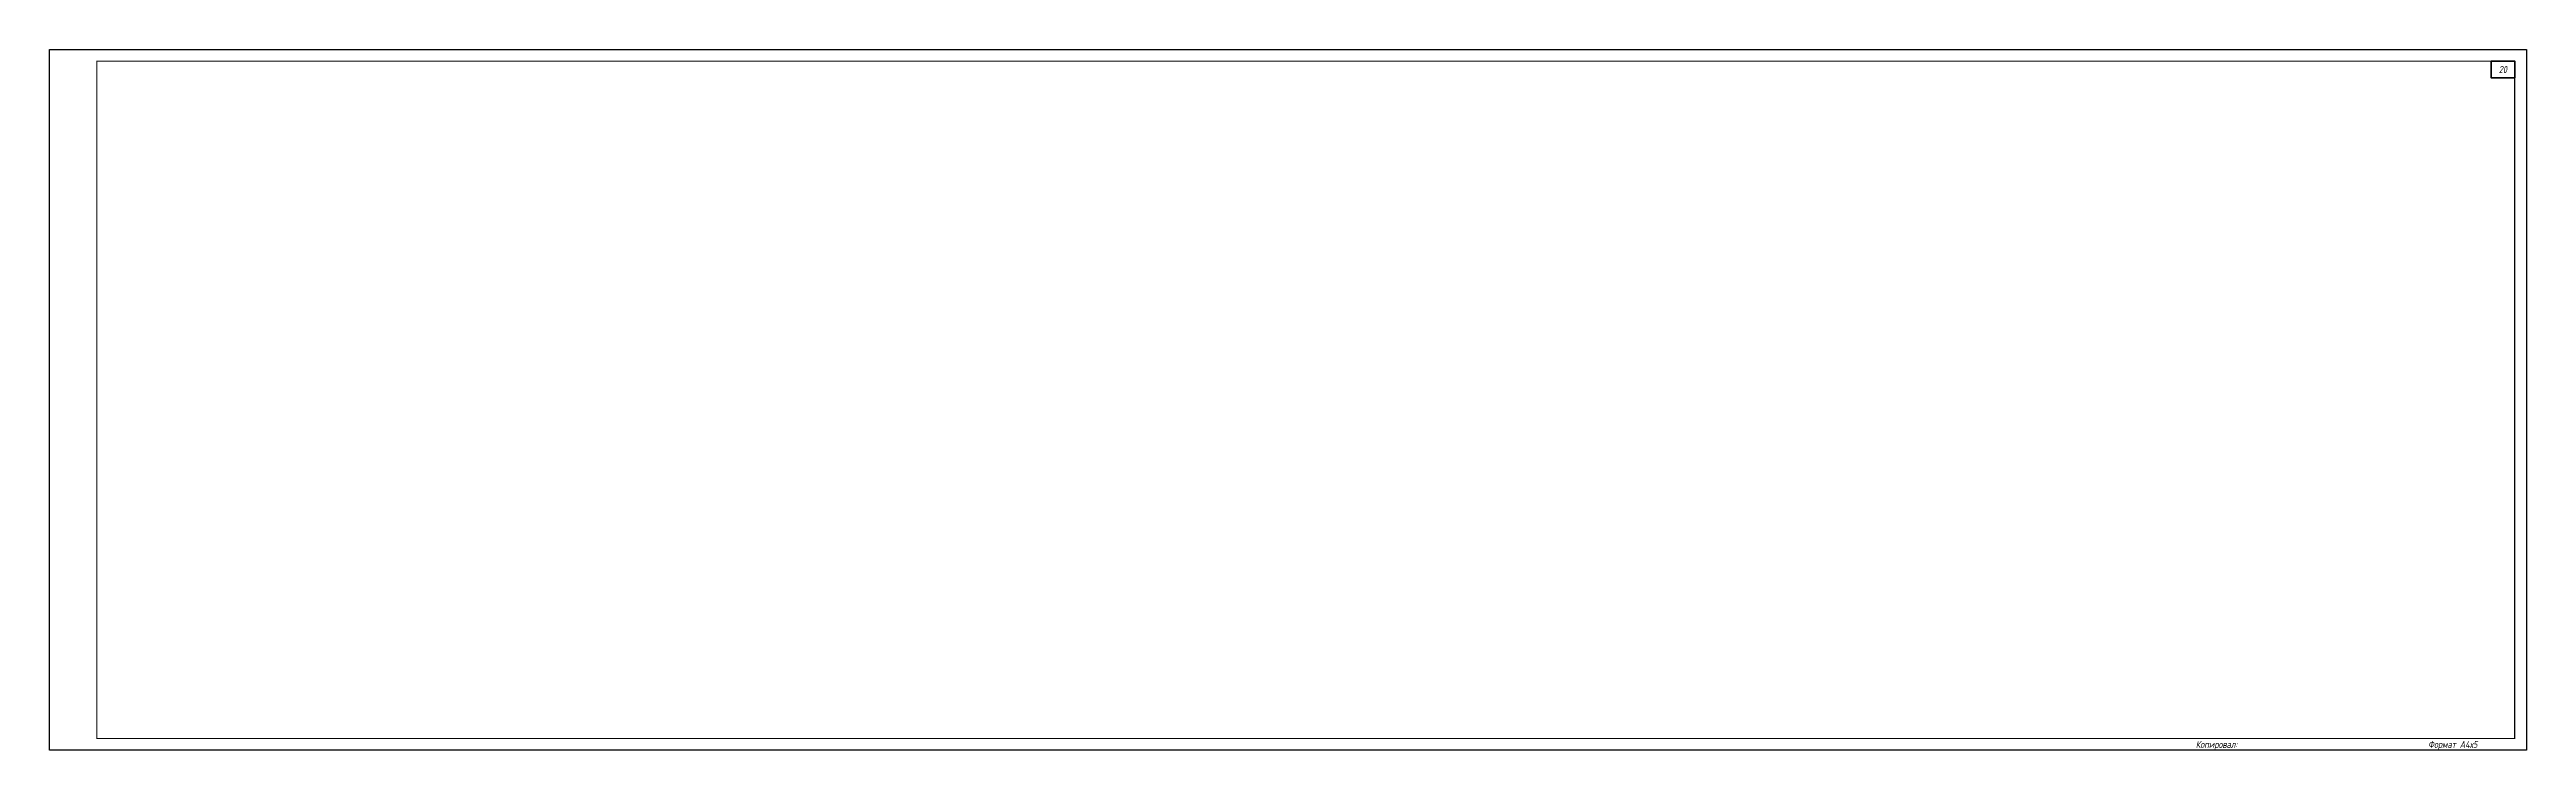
# Paper-space layout 'A4x5' of a CAD drawing. Header units: millimetres. Extents: x 3 to 1053, y 6 to 303.
import ezdxf

# ---------------------------------------------------------------- set-up
doc = ezdxf.new("R2010")
doc.units = ezdxf.units.MM
doc.layers.add('noprint', color=2, linetype='Continuous', plot=False)
doc.layers.add('stamp', color=7, linetype='Continuous')
doc.styles.add('ГОСТ-ISOCPEUR', font='isocpeui.ttf', dxfattribs={"width": 0.8})

psp = doc.layouts.new('A4x5')

# ---------------------------------------------------------------- linework, layer by layer
at = {"const_width": 0.475}
psp.add_lwpolyline([(23.3, 10.9), (23.3, 297.9), (1048.3, 297.9), (1048.3, 10.9)], close=True, dxfattribs=at)
at = {"layer": 'noprint'}
psp.add_lwpolyline([(3.3, 5.9), (3.3, 302.9), (1053.3, 302.9), (1053.3, 5.9)], close=True, dxfattribs=at)
at = {"layer": 'stamp', "lineweight": 35, "flags": 128}
psp.add_lwpolyline([(1038.3, 297.9), (1038.3, 290.9), (1048.3, 290.9), (1048.3, 297.9)], close=True, dxfattribs=at)

# ---------------------------------------------------------------- texts
at = {"layer": 'stamp', "lineweight": 35, "style": 'ГОСТ-ISOCPEUR', "width": 0.8}
for s, p in [('Копировал:', (913.1, 6.9)), ('Формат А4х5', (1011.6, 6.9))]:
    psp.add_text(s, height=3, dxfattribs=at).set_placement(p)
at = {"layer": 'stamp', "ltscale": 100, "insert": (1038.3, 294.4), "char_height": 3, "width": 10, "attachment_point": 4, "style": 'ГОСТ-ISOCPEUR'}
psp.add_mtext('\\pxqc;20', dxfattribs=at)

doc.saveas('drawing.dxf')
